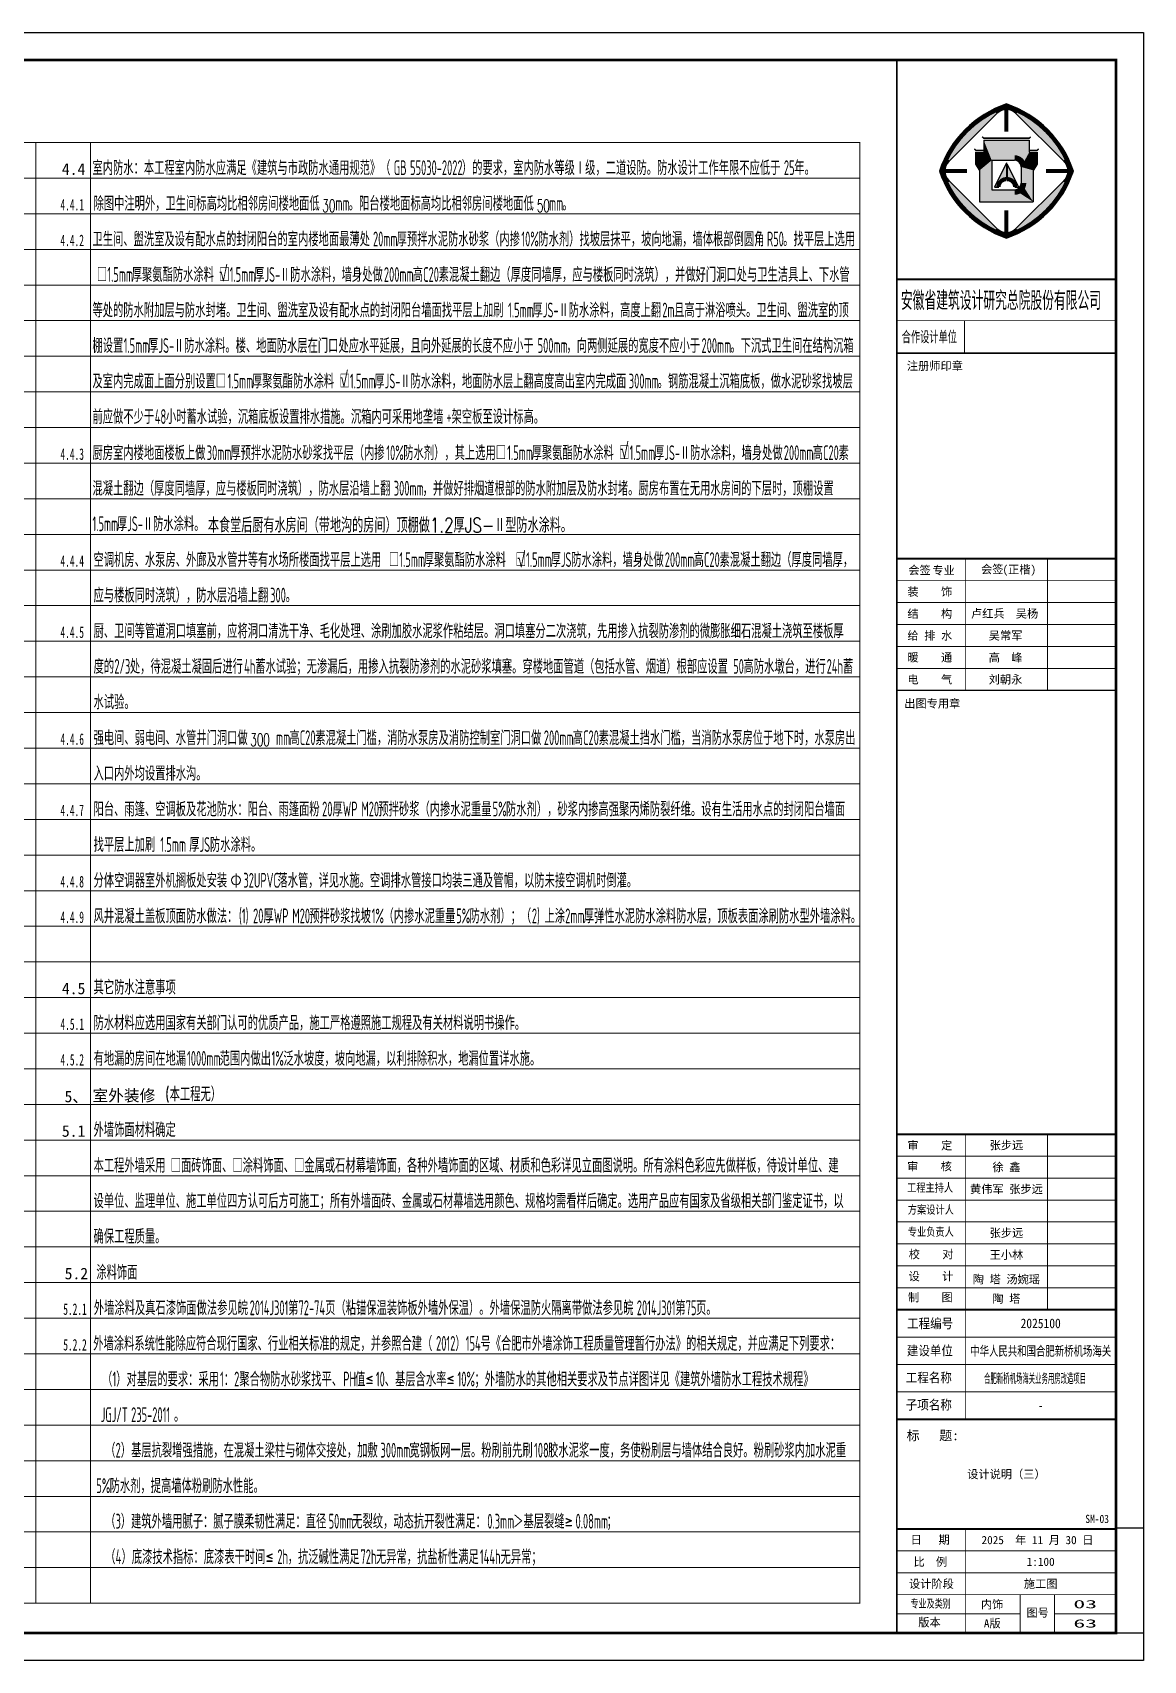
# Model space of a CAD drawing. Header units: millimetres. Extents: x -205444 to 751307, y 179719 to 310340.
# Drawn here: x 152715 to 193256, y 200444 to 259844 of the extents above; entities that cross this region are included whole.
import ezdxf
from ezdxf.enums import TextEntityAlignment as Align

# ---------------------------------------------------------------- set-up
doc = ezdxf.new("R2010")
doc.units = ezdxf.units.MM
doc.header["$LTSCALE"] = 1000
doc.layers.get('0').update_dxf_attribs({"linetype": 'CONTINUOUS'})
for name, color, linetype in [('4', 4, 'CONTINUOUS'), ('BZ_标准图框', 7, 'CONTINUOUS'), ('PUB_TEXT', 7, 'CONTINUOUS'), ('TEXT', 6, 'CONTINUOUS'), ('VHSoft_boundary', 7, 'CONTINUOUS'), ('项目信息', 220, 'CONTINUOUS'), ('项目数据', 200, 'CONTINUOUS')]:
    doc.layers.add(name, color=color, linetype=linetype)
doc.layers.add('L-说明', color=55, linetype='CONTINUOUS', lineweight=13)
doc.layers.add('LS-说明分割', color=157, linetype='CONTINUOUS', lineweight=9)
doc.layers.add('VHSoft_barcode', color=7, linetype='CONTINUOUS', plot=False)
doc.styles.add('HT', font='simhei.ttf')
doc.styles.add('hz', font='simplex.shx', dxfattribs={"width": 0.8, "height": 300, "bigfont": 'hztxt.shx'})
doc.styles.get("Standard").update_dxf_attribs({"font": 'GBENOR', "bigfont": 'GBCBIG.shx'})

# ---------------------------------------------------------------- blocks, each defined once
blk = doc.blocks.new('HB')
at = {"color": 7, "const_width": 113}
for points in [[(7139, 8048, 0.202274), (6580, 7812)], [(7139, 8047, 0.202274), (6580, 7811)], [(7139, 8048, -0.202274), (7699, 7812)], [(7139, 8047, -0.202274), (7699, 7811)]]:
    blk.add_lwpolyline(points, format="xyb", dxfattribs=at)
at = {"color": 7}
for centre in [(7139, 7267), (7139, 7267), (7139, 7267), (7139, 7266), (7139, 7266), (7139, 7266)]:
    blk.add_arc(centre, 725, 45, 135, dxfattribs=at)
at = {"layer": 'TEXT', "color": 7}
for p, q in [((7139, 6842), (7139, 8292)), ((7139, 6841), (7139, 8291)), ((6627, 7779), (4028, 5181)), ((6627, 7779), (4028, 5181)), ((4028, 5181), (6627, 7779)), ((4028, 5180), (6627, 7778)), ((6627, 7778), (4028, 5180)), ((6627, 7778), (4028, 5180)), ((10250, 5181), (7651, 7779)), ((7651, 7779), (10250, 5181)), ((7651, 7778), (10250, 5180)), ((10250, 5180), (7651, 7778)), ((5907, 6335), (8371, 6335)), ((5907, 6335), (5907, 5683)), ((5907, 6334), (8371, 6334)), ((5907, 6334), (5907, 5682)), ((8371, 6335), (8371, 5683)), ((8371, 6334), (8371, 5682)), ((5472, 5683), (5907, 5683)), ((5472, 5683), (5472, 5031)), ((5472, 5682), (5907, 5682)), ((5472, 5682), (5472, 5030)), ((8371, 5683), (8806, 5683)), ((8371, 5682), (8806, 5682)), ((8806, 5683), (8806, 5031)), ((8806, 5682), (8806, 5030)), ((3516, 4669), (4965, 4669)), ((3516, 4668), (4965, 4668)), ((5472, 5031), (5690, 4705)), ((5472, 5030), (5690, 4704)), ((5690, 4705), (5690, 3002)), ((5690, 4704), (5690, 3001)), ((6342, 5248), (7574, 5248)), ((6342, 5248), (6342, 3654)), ((6342, 5247), (7574, 5247)), ((6342, 5247), (6342, 3653)), ((7139, 5103), (6487, 3799)), ((7139, 5102), (6487, 3798)), ((7139, 5103), (7139, 4207)), ((7139, 5102), (7139, 4206)), ((7175, 5031), (7791, 3799)), ((7175, 5031), (7175, 4159)), ((7175, 5030), (7791, 3798)), ((7175, 5030), (7175, 4158)), ((7936, 4886), (7936, 4017)), ((7936, 4885), (7936, 4015)), ((8806, 5031), (8588, 4705)), ((8806, 5030), (8588, 4704)), ((8588, 4705), (8588, 3002)), ((8588, 4704), (8588, 3001)), ((9313, 4669), (10762, 4669)), ((9313, 4668), (10762, 4668)), ((4028, 4156), (6627, 1558)), ((6627, 1558), (4028, 4156)), ((6627, 1557), (4028, 4155)), ((4028, 4155), (6627, 1557)), ((6342, 3654), (7574, 3654)), ((6342, 3653), (7574, 3653)), ((6487, 3799), (6731, 3799)), ((6487, 3798), (6731, 3798)), ((7583, 3799), (7791, 3799)), ((7583, 3798), (7791, 3798)), ((7651, 1558), (10250, 4156)), ((7651, 1557), (10250, 4155)), ((5690, 3002), (8588, 3002)), ((5690, 3001), (8588, 3001)), ((7139, 2495), (7139, 1046)), ((7139, 2494), (7139, 1045))]:
    blk.add_line(p, q, dxfattribs=at)
for points, const_width in [([(7167, 8189, 0.235887), (3616, 4634)], 213), ([(7167, 8188, 0.235887), (3616, 4633)], 213), ([(7111, 8189, -0.235887), (10662, 4634)], 213), ([(7111, 8188, -0.235887), (10662, 4633)], 213), ([(3777, 4717, -0.202274), (4018, 5274)], 113), ([(3777, 4716, -0.202274), (4018, 5273)], 113), ([(8072, 4886, 0.414214), (7574, 5384)], 272), ([(8072, 4885, 0.414214), (7574, 5383)], 272), ([(10501, 4717, 0.202274), (10260, 5274)], 113), ([(10501, 4716, 0.202274), (10260, 5273)], 113), ([(7167, 1148, -0.235887), (3616, 4704)], 213), ([(7167, 1147, -0.235887), (3616, 4703)], 213), ([(3777, 4620, 0.202274), (4018, 4063)], 113), ([(3777, 4619, 0.202274), (4018, 4062)], 113), ([(7111, 1148, 0.235887), (10662, 4704)], 213), ([(7111, 1147, 0.235887), (10662, 4703)], 213), ([(10501, 4620, -0.202274), (10260, 4063)], 113), ([(10501, 4619, -0.202274), (10260, 4062)], 113), ([(6686, 3799, -0.414214), (7139, 4252)], 181), ([(6686, 3798, -0.414214), (7139, 4251)], 181), ([(6731, 3799, -0.414214), (7139, 4207)], 181), ([(6731, 3798, -0.414214), (7139, 4206)], 181), ([(7628, 3799, 0.414214), (7175, 4252)], 181), ([(7628, 3798, 0.414214), (7175, 4251)], 181), ([(7583, 3799, 0.414214), (7175, 4207)], 181), ([(7583, 3798, 0.414214), (7175, 4206)], 181), ([(7574, 3518, 0.414214), (8072, 4017)], 272), ([(7574, 3517, 0.414214), (8072, 4015)], 272), ([(7139, 1289, -0.202274), (6580, 1525)], 113), ([(7139, 1288, -0.202274), (6580, 1524)], 113), ([(7139, 1289, 0.202274), (7699, 1525)], 113), ([(7139, 1288, 0.202274), (7699, 1524)], 113)]:
    blk.add_lwpolyline(points, format="xyb", dxfattribs=dict(at, const_width=const_width))
for points, const_width in [([(7139, 8248), (7139, 6799)], 217), ([(7139, 8247), (7139, 6798)], 217), ([(5830, 6521), (5907, 6444), (8371, 6444), (8448, 6521)], 72.5), ([(5830, 6520), (5907, 6443), (8371, 6443), (8448, 6520)], 72.5), ([(5396, 5869), (5472, 5792), (5907, 5792)], 72.5), ([(5396, 5868), (5472, 5791), (5907, 5791)], 72.5), ([(8371, 5792), (8806, 5792), (8882, 5869)], 72.5), ([(8371, 5791), (8806, 5791), (8882, 5868)], 72.5), ([(3560, 4669), (5009, 4669)], 217), ([(3560, 4668), (5009, 4668)], 217), ([(10719, 4669), (9269, 4669)], 217), ([(10719, 4668), (9269, 4668)], 217), ([(7139, 1089), (7139, 2538)], 217), ([(7139, 1088), (7139, 2537)], 217)]:
    blk.add_lwpolyline(points, dxfattribs=dict(at, const_width=const_width))
for centre, radius, start, end in [((8951, 2857), 5728, 108.43495, 161.56505), ((8951, 2857), 5728, 108.43495, 161.56505), ((8951, 2857), 5728, 108.43495, 161.56505), ((8951, 2856), 5728, 108.43495, 161.56505), ((8951, 2856), 5728, 108.43495, 161.56505), ((8951, 2856), 5728, 108.43495, 161.56505), ((5328, 2857), 5728, 18.43495, 71.56505), ((5328, 2857), 5728, 18.43495, 71.56505), ((5328, 2856), 5728, 18.43495, 71.56505), ((5328, 2856), 5728, 18.43495, 71.56505), ((8951, 6480), 5728, 198.43495, 251.56505), ((8951, 6480), 5728, 198.43495, 251.56505), ((8951, 6479), 5728, 198.43495, 251.56505), ((8951, 6479), 5728, 198.43495, 251.56505), ((4541, 4669), 725, 135, 225), ((4541, 4669), 725, 135, 225), ((4541, 4669), 725, 135, 225), ((4541, 4669), 725, 135, 225), ((4541, 4668), 725, 135, 225), ((4541, 4668), 725, 135, 225), ((4541, 4668), 725, 135, 225), ((4541, 4668), 725, 135, 225), ((5328, 6480), 5728, 288.43495, 341.56505), ((5328, 6479), 5728, 288.43495, 341.56505), ((7574, 4886), 362, 0, 90), ((7574, 4885), 362, 0, 90), ((9737, 4669), 725, 315, 45), ((9737, 4669), 725, 315, 45), ((9737, 4668), 725, 315, 45), ((9737, 4668), 725, 315, 45), ((7574, 4017), 362, 270, 0), ((7574, 4015), 362, 270, 0), ((7139, 2070), 725, 225, 315), ((7139, 2070), 725, 225, 315), ((7139, 2069), 725, 225, 315), ((7139, 2069), 725, 225, 315)]:
    blk.add_arc(centre, radius, start, end, dxfattribs=at)
for points in [[(6662, 7812), (6076, 7812), (4028, 5181), (4028, 5788)], [(6662, 7811), (6076, 7811), (4028, 5180), (4028, 5787)], [(7616, 7812), (8202, 7812), (10250, 5181), (10250, 5788)], [(7616, 7811), (8202, 7811), (10250, 5180), (10250, 5787)], [(5907, 6335), (6342, 5248), (8371, 6335), (7574, 5248)], [(5907, 6335), (5907, 5683), (6342, 5248)], [(5907, 6334), (6342, 5247), (8371, 6334), (7574, 5247)], [(5907, 6334), (5907, 5682), (6342, 5247)], [(8371, 6335), (7667, 5375), (8371, 5683), (8037, 5070)], [(8371, 6334), (7667, 5374), (8371, 5682), (8037, 5069)], [(5472, 5683), (5907, 5683), (5472, 5031), (6342, 5248)], [(5472, 5682), (5907, 5682), (5472, 5030), (6342, 5247)], [(7936, 4886), (8588, 4705), (8371, 5683), (8806, 5031)], [(7936, 4885), (8588, 4704), (8371, 5682), (8806, 5030)], [(8371, 5683), (8806, 5683), (8806, 5031)], [(8371, 5682), (8806, 5682), (8806, 5030)], [(5472, 5031), (5690, 4705), (6342, 5248)], [(5472, 5030), (5690, 4704), (6342, 5247)], [(5690, 4705), (6342, 5248), (5690, 3002), (6342, 3654)], [(5690, 4704), (6342, 5247), (5690, 3001), (6342, 3653)], [(6686, 3799), (6487, 3799), (7139, 4252), (7139, 5103)], [(6686, 3798), (6487, 3798), (7139, 4251), (7139, 5102)], [(7791, 3799), (7628, 3799), (7175, 5031), (7175, 4252)], [(7791, 3798), (7628, 3798), (7175, 5030), (7175, 4251)], [(8588, 3002), (7936, 4017), (8588, 4705), (7936, 4886)], [(8588, 3001), (7936, 4015), (8588, 4704), (7936, 4885)], [(6662, 1525), (6076, 1525), (4028, 4156), (4028, 3550)], [(6662, 1524), (6076, 1524), (4028, 4155), (4028, 3549)], [(6342, 3654), (5690, 3002), (7574, 3654), (8588, 3002)], [(6342, 3653), (5690, 3001), (7574, 3653), (8588, 3001)], [(7616, 1525), (8202, 1525), (10250, 4156), (10250, 3550)], [(7616, 1524), (8202, 1524), (10250, 4155), (10250, 3549)], [(7741, 3547), (8043, 3850), (8588, 3002)], [(7741, 3546), (8043, 3849), (8588, 3001)]]:
    blk.add_solid(points, dxfattribs=at)
blk = doc.blocks.new('vhtemplate_标准图框_A1+0.5')
at = {"layer": 'BZ_标准图框'}
blk.add_lwpolyline([(210, 594), (1261, 594), (1261, 0), (210, 0)], close=True, dxfattribs=at)
at = {"layer": 'BZ_标准图框', "const_width": 1}
blk.add_lwpolyline([(1251, 10), (1251, 584), (235, 584), (235, 10)], close=True, dxfattribs=at)
at = {"layer": 'BZ_标准图框'}
for points, const_width in [([(1171, 10), (1171, 584)], 0.7), ([(1171, 504), (1251, 504)], 0.7), ([(1171, 489), (1251, 489)], 0.35), ([(1195.65, 476.8), (1195.65, 488.8)], 0.35), ([(1171, 477), (1251, 477)], 0.7), ([(1171, 402), (1251, 402)], 0.7), ([(1196, 402), (1196, 354)], 0.35), ([(1226, 402), (1226, 354)], 0.35), ([(1251, 394), (1171, 394)], 0.35), ([(1251, 386), (1171, 386)], 0.35), ([(1251, 378), (1171, 378)], 0.35), ([(1251, 370), (1171, 370)], 0.35), ([(1251, 362), (1171, 362)], 0.35), ([(1251, 354), (1171, 354)], 0.5), ([(1171, 192), (1251, 192)], 0.7), ([(1196, 88), (1196, 192)], 0.35), ([(1226, 127.99), (1226, 192)], 0.35), ([(1171, 184), (1251, 184)], 0.35), ([(1171, 176), (1251, 176)], 0.35), ([(1171, 168), (1251, 168)], 0.35), ([(1171, 160), (1251, 160)], 0.35), ([(1171, 152), (1251, 152)], 0.35), ([(1171, 144), (1251, 144)], 0.35), ([(1171, 136), (1251, 136)], 0.35), ([(1171, 136), (1251, 136)], 0.35), ([(1171, 128), (1251, 128)], 0.7), ([(1171, 118), (1251, 118)], 0.35), ([(1171, 108), (1251, 108)], 0.35), ([(1171, 98), (1251, 98)], 0.35), ([(1171, 88), (1251, 88)], 0.7), ([(1171, 48), (1251, 48)], 0.7), ([(1196, 24), (1196, 48)], 0.35), ([(1171, 40), (1251, 40)], 0.35), ([(1171, 32), (1251, 32)], 0.35), ([(1171, 24), (1251, 24)], 0.35), ([(1176, 24), (1246, 24)], 0.35), ([(1196, 10), (1196, 24)], 0.35), ([(1216, 10), (1216, 24)], 0.35), ([(1228.5, 10), (1228.5, 24)], 0.35), ([(1171, 17), (1216, 17)], 0.35), ([(1228.5, 17), (1251, 17)], 0.35)]:
    blk.add_lwpolyline(points, dxfattribs=dict(at, const_width=const_width))
at = {"layer": 'VHSoft_barcode'}
blk.add_lwpolyline([(1250.99, 10), (1250.99, 48.33), (1260.99, 48.33), (1260.99, 10)], close=True, dxfattribs=at)
at = {"layer": 'VHSoft_boundary'}
blk.add_lwpolyline([(210, 594), (1261, 594), (1261, 0), (210, 0)], close=True, dxfattribs=at)
at = {"layer": 'BZ_标准图框', "xscale": 0.0067500000000109, "yscale": 0.0067500000000109, "zscale": 0.0067500000000109}
blk.add_blockref('HB', (1162.82, 511.97), dxfattribs=at)
at = {"layer": 'BZ_标准图框', "style": 'HT'}
for s, height, width, p in [('安徽省建筑设计研究总院股份有限公司', 6, 0.525, (1172.49, 493.4)), ('合作设计单位', 4, 0.6, (1172.78, 481.01)), ('工程主持人', 3, 0.8, (1174.76, 171.01)), ('方案设计人', 3, 0.8, (1175.02, 162.98)), ('专业负责人', 3, 0.8, (1175.01, 154.91)), ('工程编号', 3.5, 0.88, (1174.75, 121.22)), ('建设单位', 3.5, 0.88, (1174.67, 111.31)), ('工程名称', 3.5, 0.88, (1174.27, 101.45)), ('子项名称', 3.5, 0.88, (1174.27, 91.54)), ('专业及类别', 3, 0.7, (1175.99, 19.25))]:
    blk.add_text(s, height=height, dxfattribs=dict(at, width=width)).set_placement(p)
for s, height, p in [('注册师印章', 3, (1174.66, 470.84)), ('会签', 3, (1175.21, 396.34)), ('专业', 3, (1183.96, 396.25)), ('会签', 3, (1201.73, 396.66)), ('(正楷)', 3, (1209.58, 396.57)), ('装    饰', 3, (1174.87, 388.45)), ('结    构', 3, (1174.87, 380.41)), ('卢红兵  吴杨', 3, (1198.06, 380.49)), ('给 排 水', 3, (1174.87, 372.45)), ('吴常军', 3, (1204.53, 372.47)), ('暖    通', 3, (1174.87, 364.47)), ('高  峰', 3, (1204.53, 364.45)), ('电    气', 3, (1174.87, 356.44)), ('刘朝永', 3, (1204.53, 356.44)), ('出图专用章', 3, (1173.71, 347.68)), ('审    定', 3, (1174.88, 186.42)), ('审    核', 3, (1174.75, 178.77)), ('校    对', 3, (1175.33, 146.68)), ('设    计', 3, (1175.28, 138.66)), ('制    图', 3, (1175.05, 130.97)), ('标   题:', 3.5, (1174.55, 80.35)), ('日   期', 3, (1176.02, 42.57)), ('2025  年 11 月 30 日', 3, (1201.92, 42.43)), ('比  例', 3, (1177.1, 34.47)), ('设计阶段', 3, (1175.41, 26.44)), ('内饰', 3, (1201.69, 18.95)), ('图号', 3, (1218.31, 15.95)), ('版本 ', 3, (1178.83, 12.39)), ('A版', 3, (1202.76, 12.03))]:
    blk.add_text(s, height=height, dxfattribs=at).set_placement(p)
for tag, p in [('审定', (1211, 186.49)), ('审核', (1211, 178.49)), ('工程主持人', (1211, 170.49)), ('专业负责人', (1211, 154.49)), ('校对', (1211, 146.49)), ('设计', (1211, 137.57)), ('制图', (1211, 130.49)), ('图名', (1211, 66.45)), ('1:100', (1223.5, 34.5)), ('设计阶段', (1223.5, 26.45))]:
    blk.add_attdef(tag, text='', height=3, dxfattribs=at).set_placement(p, align=Align.CENTER)
for tag, width, p in [('2025100', 0.88, (1223.5, 121.25)), ('合肥空港经济示范区管理办公室', 0.7, (1223.5, 111.19)), ('新桥机场海关业务用房改造项目设计总承包（2次）', 0.475, (1223.5, 101.2)), ('-', 0.7, (1223.5, 91.31))]:
    blk.add_attdef(tag, text='', height=3.5, dxfattribs=dict(at, width=width)).set_placement(p, align=Align.CENTER)
for tag, p, p2 in [('索引', (1239.79, 50.15), (1248.42, 50.15)), ('图号', (1235.44, 19.04), (1244.06, 19.04))]:
    blk.add_attdef(tag, text='', height=3, dxfattribs=at).set_placement(p, p2, align=Align.FIT)
at = {"layer": 'BZ_标准图框', "style": 'HT', "width": 0.666667}
blk.add_attdef('总图号', text='', height=3, dxfattribs=at).set_placement((1235.44, 12), (1244.06, 12), align=Align.FIT)

msp = doc.modelspace()

# ---------------------------------------------------------------- linework, layer by layer
at = {"layer": 'L-说明'}
msp.add_line((160140.3, 229155.4), (160140.3, 228642.4), dxfattribs=at)
msp.add_circle((160140.3, 228912.4), 162, dxfattribs=at)
at = {"layer": 'LS-说明分割'}
for p, q in [((182905.6, 255832.4), (92050.1, 255832.4)), ((152829.3, 202532.4), (152829.3, 255832.4)), ((154828.6, 202532.4), (154828.6, 255832.4)), ((182905.6, 254532.4), (92050.1, 254532.4)), ((182905.6, 253232.4), (92050.1, 253232.4)), ((182905.6, 251932.4), (92050.1, 251932.4)), ((182905.6, 250632.4), (92050.1, 250632.4)), ((182905.6, 249332.4), (92050.1, 249332.4)), ((182905.6, 248032.4), (92050.1, 248032.4)), ((182905.6, 246732.4), (92050.1, 246732.4)), ((182905.6, 245432.4), (92050.1, 245432.4)), ((182905.6, 244132.4), (92050.1, 244132.4)), ((182905.6, 242832.4), (92050.1, 242832.4)), ((182905.6, 241532.4), (92050.1, 241532.4)), ((182905.6, 240232.4), (92050.1, 240232.4)), ((182905.6, 238932.4), (92050.1, 238932.4)), ((182905.6, 237632.4), (92050.1, 237632.4)), ((182905.6, 236332.4), (92050.1, 236332.4)), ((182905.6, 235032.4), (92050.1, 235032.4)), ((182905.6, 233732.4), (92050.1, 233732.4)), ((182905.6, 232432.4), (92050.1, 232432.4)), ((182905.6, 231132.4), (92050.1, 231132.4)), ((182905.6, 229832.4), (92050.1, 229832.4)), ((182905.6, 228532.4), (92050.1, 228532.4)), ((182905.6, 227232.4), (92050.1, 227232.4)), ((182905.6, 225932.4), (92050.1, 225932.4)), ((182905.6, 224632.4), (92050.1, 224632.4)), ((182905.6, 223332.4), (92050.1, 223332.4)), ((182905.6, 222032.4), (92050.1, 222032.4)), ((182905.6, 220732.4), (92050.1, 220732.4)), ((182905.6, 219432.4), (92050.1, 219432.4)), ((182905.6, 218132.4), (92050.1, 218132.4)), ((182905.6, 216832.4), (92050.1, 216832.4)), ((182905.6, 215532.4), (92050.1, 215532.4)), ((182905.6, 214232.4), (92050.1, 214232.4)), ((182905.6, 212932.4), (92050.1, 212932.4)), ((182905.6, 211632.4), (92050.1, 211632.4)), ((182905.6, 210332.4), (92050.1, 210332.4)), ((182905.6, 209032.4), (92050.1, 209032.4)), ((182905.6, 207732.4), (92050.1, 207732.4)), ((182905.6, 206432.4), (92050.1, 206432.4)), ((182905.6, 205132.4), (92050.1, 205132.4)), ((182905.6, 205132.4), (92050.1, 205132.4)), ((182905.6, 203832.4), (92050.1, 203832.4)), ((182905.6, 202532.4), (92050.1, 202532.4))]:
    msp.add_line(p, q, dxfattribs=at)
at = {"layer": 'LS-说明分割', "const_width": 30}
msp.add_lwpolyline([(92050.1, 255832.4), (182905.6, 255832.4), (182905.6, 202532.4), (92050.1, 202532.4)], close=True, dxfattribs=at)

# ---------------------------------------------------------------- block references
ref = msp.add_blockref('vhtemplate_标准图框_A1+0.5', (67155.7, 200444.2), dxfattribs=dict(xscale=100, yscale=100, zscale=100))
ref.add_attrib('1:100', '1:100', dxfattribs={"layer": 'BZ_标准图框', "height": 300, "style": 'HT'}).set_placement((189505.7, 203894.2), align=Align.CENTER)
ref.add_attrib('设计阶段', '施工图', dxfattribs={"layer": 'BZ_标准图框', "height": 300, "style": 'HT'}).set_placement((189505.7, 203089.2), align=Align.CENTER)
ref.add_attrib('图名', '设计说明（三）', dxfattribs={"layer": 'BZ_标准图框', "height": 300, "style": 'HT'}).set_placement((188255.7, 207089.2), align=Align.CENTER)
ref.add_attrib('索引', 'SM-03', dxfattribs={"layer": 'BZ_标准图框', "height": 300, "style": 'HT', "width": 0.8}).set_placement((191134.5, 205458.9), (191997.4, 205458.9), align=Align.FIT)
ref.add_attrib('-', '-', dxfattribs={"layer": 'BZ_标准图框', "height": 350, "style": 'HT', "width": 0.7}).set_placement((189505.7, 209575.1), align=Align.CENTER)
ref.add_attrib('新桥机场海关业务用房改造项目设计总承包（2次）', '合肥新桥机场海关业务用房改造项目   ', dxfattribs={"layer": 'BZ_标准图框', "height": 350, "style": 'HT', "width": 0.475}).set_placement((189505.7, 210564.3), align=Align.CENTER)
ref.add_attrib('合肥空港经济示范区管理办公室', '中华人民共和国合肥新桥机场海关', dxfattribs={"layer": 'BZ_标准图框', "height": 350, "style": 'HT', "width": 0.7}).set_placement((189505.7, 211563.3), align=Align.CENTER)
ref.add_attrib('2025100', '2025100', dxfattribs={"layer": 'BZ_标准图框', "height": 350, "style": 'HT', "width": 0.88}).set_placement((189505.7, 212569.2), align=Align.CENTER)
ref.add_attrib('图号', '03', dxfattribs={"layer": 'BZ_标准图框', "height": 300, "style": 'HT', "width": 2}).set_placement((190699.2, 202348.4), (191562.1, 202348.4), align=Align.FIT)
ref.add_attrib('总图号', '63', dxfattribs={"layer": 'BZ_标准图框', "height": 300, "style": 'HT', "width": 2}).set_placement((190699.2, 201644.2), (191562.1, 201644.2), align=Align.FIT)
ref.add_attrib('制图', '陶 塔', dxfattribs={"layer": 'BZ_标准图框', "height": 300, "style": 'HT'}).set_placement((188255.7, 213493.4), align=Align.CENTER)
ref.add_attrib('设计', '陶 塔 汤婉瑶', dxfattribs={"layer": 'BZ_标准图框', "height": 300, "style": 'HT'}).set_placement((188255.7, 214201.7), align=Align.CENTER)
ref.add_attrib('校对', '王小林', dxfattribs={"layer": 'BZ_标准图框', "height": 300, "style": 'HT'}).set_placement((188255.7, 215093.4), align=Align.CENTER)
ref.add_attrib('专业负责人', '张步远', dxfattribs={"layer": 'BZ_标准图框', "height": 300, "style": 'HT'}).set_placement((188255.7, 215893), align=Align.CENTER)
ref.add_attrib('工程主持人', '黄伟军 张步远', dxfattribs={"layer": 'BZ_标准图框', "height": 300, "style": 'HT'}).set_placement((188255.7, 217493.4), align=Align.CENTER)
ref.add_attrib('审核', '徐 鑫', dxfattribs={"layer": 'BZ_标准图框', "height": 300, "style": 'HT'}).set_placement((188255.7, 218293.4), align=Align.CENTER)
ref.add_attrib('审定', '张步远', dxfattribs={"layer": 'BZ_标准图框', "height": 300, "style": 'HT'}).set_placement((188255.7, 219093.4), align=Align.CENTER)

# ---------------------------------------------------------------- texts
at = {"style": 'HT'}
for s, p in [('4.4', (153784.6, 254652.4)), ('4.5', (153784.6, 224752.4)), ('5.1', (153784.6, 219552.4)), ('5.2', (153886.1, 214352.4))]:
    msp.add_text(s, height=420, dxfattribs=at).set_placement(p)
at = {"layer": '4', "style": 'HT'}
for s, p in [('5、', (153881.3, 220812.1)), ('室外装修', (154903.6, 220846.6))]:
    msp.add_text(s, height=420, dxfattribs=at).set_placement(p)
at = {"layer": 'L-说明', "style": 'HT', "width": 0.6}
for s, p in [('4.4.1', (153734.6, 253352.4)), ('4.4.2', (153734.6, 252052.4)), ('4.4.3', (153734.6, 244252.4)), ('4.4.4', (153734.6, 240352.4)), ('4.4.5', (153734.6, 237752.4)), ('4.4.6', (153734.6, 233852.4)), ('4.4.7', (153734.6, 231252.4)), ('4.4.8', (153734.6, 228652.4)), ('4.4.9', (153734.6, 227352.4)), ('4.5.1', (153734.6, 223452.4)), ('4.5.2', (153734.6, 222152.4)), ('5.2.1', (153836.1, 213052.4)), ('5.2.2', (153836.1, 211752.4))]:
    msp.add_text(s, height=420, dxfattribs=at).set_placement(p)
at = {"layer": 'L-说明'}
for s, height, p in [('除图中注明外，卫生间标高均比相邻房间楼地面低', 520.851, (154941.4, 253342.4)), ('。阳台楼地面标高均比相邻房间楼地面低', 520.851, (164254.7, 253342.4)), ('。', 520.9, (172051.3, 253342.4)), ('卫生间、盥洗室及设有配水点的封闭阳台的室内楼地面最薄处', 520.851, (154902, 252042.4)), ('厚预拌水泥防水砂浆（内掺', 520.851, (166003, 252042.4)), ('防水剂）找坡层抹平，坡向地漏，墙体根部倒圆角', 520.851, (171173.8, 252042.4)), ('。找平层上选用', 520.85, (180109.1, 252042.4)), ('□', 520.9, (155064, 250746.4)), ('厚聚氨酯防水涂料', 520.85, (156334.2, 250746.4)), ('□', 520.9, (159529.3, 250746.4)), ('厚', 520.9, (160799.5, 250746.4)), ('Ⅱ防水涂料，墙身处做', 520.85, (161745.6, 250746.4)), ('高', 520.9, (166590.1, 250746.4)), ('素混凝土翻边（厚度同墙厚，应与楼板同时浇筑），并做好门洞口处与卫生洁具上、下水管', 520.851, (167536.3, 250746.4)), ('等处的防水附加层与防水封堵。卫生间、盥洗室及设有配水点的封闭阳台墙面找平层上加刷', 520.851, (154902, 249450.4)), ('厚', 520.9, (170959, 249450.4)), ('Ⅱ防水涂料，高度上翻', 520.85, (171905.1, 249450.4)), ('且高于淋浴喷头。卫生间、盥洗室的顶', 520.851, (176128.6, 249450.4)), ('棚设置', 520.85, (154902, 248154.4)), ('厚', 520.9, (156930.4, 248154.4)), ('Ⅱ防水涂料。楼、地面防水层在门口处应水平延展，且向外延展的长度不应小于', 520.851, (157876.6, 248154.4)), ('，向两侧延展的宽度不应小于', 520.851, (172199.8, 248154.4)), ('。下沉式卫生间在结构沉箱', 520.851, (178181.7, 248154.4)), ('及室内完成面上面分别设置□', 520.851, (154902, 246858.4)), ('厚聚氨酯防水涂料', 520.85, (160721.9, 246858.4)), ('□', 520.9, (163917.1, 246858.4)), ('厚', 520.9, (165187.3, 246858.4)), ('Ⅱ防水涂料，地面防水层上翻高度高出室内完成面', 520.851, (166133.4, 246858.4)), ('。钢筋混凝土沉箱底板，做水泥砂浆找坡层', 520.851, (175527.7, 246858.4)), ('前应做不少于', 520.85, (154902, 245562.4)), ('小时蓄水试验，沉箱底板设置排水措施。沉箱内可采用地垄墙', 520.851, (157581.9, 245562.4)), ('架空板至设计标高。', 520.85, (168007.9, 245562.4)), ('厨房室内楼地面楼板上做', 520.851, (154902, 244242.4)), ('厚预拌水泥防水砂浆找平层（内掺', 520.851, (159936.6, 244242.4)), ('防水剂），其上选用□', 520.85, (166244.9, 244242.4)), ('厚聚氨酯防水涂料', 520.85, (170927.4, 244242.4)), ('□', 520.9, (174122.6, 244242.4)), ('厚', 520.9, (175392.7, 244242.4)), ('Ⅱ防水涂料，墙身处做', 520.85, (176338.9, 244242.4)), ('高', 520.9, (181183.3, 244242.4)), ('素', 520.9, (182129.5, 244242.4)), ('混凝土翻边（厚度同墙厚，应与楼板同时浇筑），防水层沿墙上翻', 520.851, (154902, 242946.4)), ('，并做好排烟道根部的防水附加层及防水封堵。厨房布置在无用水房间的下层时，顶棚设置', 520.851, (166950.3, 242946.4)), ('厚', 520.9, (155793, 241650.4)), ('Ⅱ防水涂料。', 520.85, (156739.2, 241650.4)), ('空调机房、水泵房、外廊及水管井等有水场所楼面找平层上选用', 520.851, (154941.4, 240342.4)), ('□', 520.9, (165719.6, 240342.4)), ('厚聚氨酯防水涂料', 520.85, (166989.7, 240342.4)), ('□', 520.9, (170346.9, 240342.4)), ('厚', 520.9, (171617, 240342.4)), ('防水涂料，墙身处做', 520.85, (172374.2, 240342.4)), ('高', 520.9, (176839.5, 240342.4)), ('素混凝土翻边（厚度同墙厚，', 520.851, (177785.7, 240342.4)), ('应与楼板同时浇筑），防水层沿墙上翻', 520.851, (154941.4, 239046.4)), ('。', 520.9, (161953.9, 239046.4)), ('厨、卫间等管道洞口填塞前，应将洞口清洗干净、毛化处理、涂刷加胶水泥浆作粘结层。洞口填塞分二次浇筑，先用掺入抗裂防渗剂的微膨胀细石混凝土浇筑至楼板厚', 520.851, (154941.4, 237742.4)), ('度的', 520.85, (154941.4, 236446.4)), ('处，待混凝土凝固后进行', 520.851, (156266.7, 236446.4)), ('蓄水试验；无渗漏后，用掺入抗裂防渗剂的水泥砂浆填塞。穿楼地面管道（包括水管、烟道）根部应设置', 520.851, (160842.3, 236446.4)), ('高防水墩台，进行', 520.85, (178661.2, 236446.4)), ('蓄', 520.9, (182288.4, 236446.4)), ('水试验。', 520.85, (154941.4, 235150.4)), ('强电间、弱电间、水管井门洞口做', 520.851, (154941.4, 233842.4)), ('高', 520.9, (162086.6, 233842.4)), ('素混凝土门槛，消防水泵房及消防控制室门洞口做', 520.851, (163032.8, 233842.4)), ('高', 520.9, (172427, 233842.4)), ('素混凝土挡水门槛，当消防水泵房位于地下时，水泵房出', 520.851, (173373.2, 233842.4)), ('入口内外均设置排水沟。', 520.851, (154941.4, 232546.4)), ('阳台、雨篷、空调板及花池防水：阳台、雨篷面粉', 520.851, (154941.4, 231242.4)), ('厚', 520.9, (163660.7, 231242.4)), ('预拌砂浆（内掺水泥重量', 520.851, (165335.8, 231242.4)), ('防水剂），砂浆内掺高强聚丙烯防裂纤维。设有生活用水点的封闭阳台墙面', 520.851, (169992.4, 231242.4)), ('找平层上加刷', 520.85, (154941.4, 229946.4)), ('厚', 520.9, (158431.3, 229946.4)), ('防水涂料。', 520.85, (159188.4, 229946.4)), ('分体空调器室外机搁板处安装', 520.851, (154941.4, 228642.4)), ('落水管，详见水施。空调排水管接口均装三通及管帽，以防未接空调机时倒灌。', 520.851, (161652.3, 228642.4)), ('风井混凝土盖板顶面防水做法：', 520.851, (154941.4, 227342.4)), ('厚', 520.9, (161140.5, 227342.4)), ('预拌砂浆找坡', 520.85, (162815.6, 227342.4)), ('（内掺水泥重量', 520.85, (165522.5, 227342.4)), ('防水剂）；（', 520.85, (168662.6, 227342.4)), ('上涂', 520.85, (171396.4, 227342.4)), ('厚弹性水泥防水涂料防水层，顶板表面涂刷防水型外墙涂料。', 520.851, (172829.7, 227342.4)), ('防水材料应选用国家有关部门认可的优质产品，施工严格遵照施工规程及有关材料说明书操作。', 520.851, (154941.4, 223442.4)), ('有地漏的房间在地漏', 520.85, (154941.4, 222142.4)), ('范围内做出', 520.85, (159541.7, 222142.4)), ('泛水坡度，坡向地漏，以利排除积水，地漏位置详水施。', 520.851, (161869.5, 222142.4)), ('本工程外墙采用', 520.85, (154941.4, 218242.4)), ('□面砖饰面、□涂料饰面、□金属或石材幕墙饰面，各种外墙饰面的区域、材质和色彩详见立面图说明。所有涂料色彩应先做样板，待设计单位、建', 520.851, (157757.4, 218242.4)), ('设单位、监理单位、施工单位四方认可后方可施工；所有外墙面砖、金属或石材幕墙选用颜色、规格均需看样后确定。选用产品应有国家及省级相关部门鉴定证书，以', 520.851, (154941.4, 216946.4)), ('确保工程质量。', 520.85, (154941.4, 215650.4)), ('外墙涂料及真石漆饰面做法参见皖', 520.851, (154950.7, 213042.4)), ('第', 520.9, (162041.9, 213042.4)), ('页（粘锚保温装饰板外墙外保温）。外墙保温防火隔离带做法参见皖', 520.851, (163393.1, 213042.4)), ('第', 520.9, (176171.5, 213042.4)), ('页。', 520.85, (176928.7, 213042.4)), ('外墙涂料系统性能除应符合现行国家、行业相关标准的规定，并参照合建（', 520.851, (154929.9, 211742.4)), ('）', 520.9, (168143.8, 211742.4)), ('号《合肥市外墙涂饰工程质量管理暂行办法》的相关规定，并应满足下列要求：', 520.851, (169063, 211742.4)), ('（', 520.9, (155253.9, 210442.4)), ('）对基层的要求：采用', 520.85, (155768.1, 210442.4)), ('：', 520.9, (159694.6, 210442.4)), ('聚合物防水砂浆找平、', 520.85, (160262.7, 210442.4)), ('值≤', 520.85, (164486.2, 210442.4)), ('、基层含水率≤', 520.85, (165568.5, 210442.4)), ('；外墙防水的其他相关要求及节点详图详见《建筑外墙防水工程技术规程》', 520.851, (168843.5, 210442.4)), ('。', 520.9, (157877.9, 209142.4)), ('（', 520.9, (155366.9, 207846.4)), ('）基层抗裂增强措施，在混凝土梁柱与砌体交接处，加敷', 520.851, (155935.1, 207846.4)), ('宽钢板网一层。粉刷前先刷', 520.851, (166466.8, 207846.4)), ('胶水泥浆一度，务使粉刷层与墙体结合良好。粉刷砂浆内加水泥重', 520.851, (171529.6, 207846.4)), ('防水剂，提高墙体粉刷防水性能。', 520.851, (155528.9, 206550.4)), ('（', 520.9, (155366.9, 205254.4)), ('）建筑外墙用腻子：腻子膜柔韧性满足：直径', 520.851, (155935.1, 205254.4)), ('无裂纹，动态抗开裂性满足：', 520.851, (164382.1, 205254.4)), ('＞基层裂缝≥', 520.85, (170256, 205254.4)), ('；', 520.9, (173664.9, 205254.4)), ('（', 520.9, (155366.9, 203958.4)), ('）底漆技术指标：底漆表干时间≤', 520.851, (155962.1, 203958.4)), ('，抗泛碱性满足', 520.85, (162027.3, 203958.4)), ('无异常，抗盐析性满足', 520.85, (165248.4, 203958.4)), ('无异常；', 520.85, (169795.9, 203958.4))]:
    msp.add_text(s, height=height, dxfattribs=at).set_placement(p)
at = {"layer": 'L-说明', "width": 0.6}
for s, p in [('mm', (163768.7, 253342.4)), ('mm', (171565.3, 253342.4)), ('20mm', (165139, 252042.4)), ('10%', (170552.8, 252042.4)), ('R50', (179515.1, 252042.4)), ('1.5mm', (155443.2, 250746.4)), ('1.5mm', (159908.5, 250746.4)), ('JS-', (161178.6, 250746.4)), ('200mm', (165537.1, 250746.4)), ('C20', (166969.3, 250746.4)), ('1.5mm', (170068, 249450.4)), ('JS-', (171338.1, 249450.4)), ('2m', (175696.6, 249450.4)), ('1.5mm', (156039.4, 248154.4)), ('JS-', (157309.6, 248154.4)), ('500mm', (171146.8, 248154.4)), ('200mm', (177128.7, 248154.4)), ('1.5mm', (159830.9, 246858.4)), ('1.5mm', (164296.3, 246858.4)), ('JS-', (165566.4, 246858.4)), ('300mm', (174474.7, 246858.4)), ('48', (157176.9, 245562.4)), ('+', (167818.9, 245562.4)), ('30mm', (159072.6, 244242.4)), ('10%', (165623.9, 244242.4)), ('1.5mm', (170036.4, 244242.4)), ('1.5mm', (174501.7, 244242.4)), ('JS-', (175771.9, 244242.4)), ('200mm', (180130.3, 244242.4)), ('C20', (181562.5, 244242.4)), ('300mm', (165897.3, 242946.4)), ('1.5mm', (154902, 241650.4)), ('JS-', (156172.2, 241650.4)), ('1.5mm', (166098.7, 240342.4)), ('1.5mm', (170726, 240342.4)), ('JS', (171996.2, 240342.4)), ('200mm', (175786.5, 240342.4)), ('C20', (177218.7, 240342.4)), ('300', (161386.9, 239046.4)), ('2/3', (155699.7, 236446.4)), ('4h', (160437.3, 236446.4)), ('50', (178283.2, 236446.4)), ('24h', (181694.4, 236446.4)), ('mm', (161600.6, 233842.4)), ('C20', (162465.8, 233842.4)), ('200mm', (171374, 233842.4)), ('C20', (172806.2, 233842.4)), ('20', (163282.7, 231242.4)), ('WP', (164039.8, 231242.4)), ('M20', (164714.8, 231242.4)), ('5%', (169506.4, 231242.4)), ('1.5mm', (157378.3, 229946.4)), ('JS', (158810.4, 229946.4)), ('32UPVC', (160410.3, 228642.4)), ('(1)', (160249.5, 227342.4)), ('20', (160762.5, 227342.4)), ('WP', (161519.6, 227342.4)), ('M20', (162194.6, 227342.4)), ('1%', (165090.5, 227342.4)), ('5%', (168176.6, 227342.4)), ('2)', (170937.4, 227342.4)), ('2mm', (172154.7, 227342.4)), ('1000mm', (158353.7, 222142.4)), ('1%', (161437.5, 222142.4)), ('2014J301', (160637.9, 213042.4)), ('72-74', (162421.1, 213042.4)), ('2014J301', (174767.5, 213042.4)), ('75', (176550.7, 213042.4)), ('2012', (167441.8, 211742.4)), ('154', (168523, 211742.4)), ('1', (155633.1, 210442.4)), ('1', (159559.6, 210442.4)), ('2', (160073.7, 210442.4)), ('PH', (164054.2, 210442.4)), ('10', (165244.5, 210442.4)), ('10%', (168222.5, 210442.4)), ('JGJ/T', (155204.9, 209142.4)), ('235-2011', (156311.9, 209142.4)), ('2', (155746.1, 207846.4)), ('300mm', (165413.8, 207846.4)), ('108', (171016.6, 207846.4)), ('5%', (155042.9, 206550.4)), ('3', (155746.1, 205254.4)), ('50mm', (163518.1, 205254.4)), ('0.3mm', (169311, 205254.4)), ('0.08mm', (172530.9, 205254.4)), ('4', (155746.1, 203958.4)), ('2h', (161649.3, 203958.4)), ('72h', (164681.4, 203958.4)), ('144h', (169039.9, 203958.4))]:
    msp.add_text(s, height=540, dxfattribs=at).set_placement(p)
at = {"layer": 'L-说明', "color": 1}
msp.add_text('(本工程无）', height=520.85, dxfattribs=at).set_placement((157553.4, 220844.6))
at = {"layer": 'PUB_TEXT'}
for s, height, p in [('室内防水：本工程室内防水应满足《建筑与市政防水通用规范》（', 520.851, (154902, 254642.4)), ('）的要求，室内防水等级Ⅰ级，二道设防。防水设计工作年限不应低于', 520.851, (168381.3, 254642.4)), ('年。', 520.85, (180512.9, 254642.4)), ('其它防水注意事项', 520.85, (154941.4, 224742.4)), ('外墙饰面材料确定', 520.85, (154941.4, 219542.4)), ('涂料饰面', 520.85, (155042.9, 214342.4))]:
    msp.add_text(s, height=height, dxfattribs=at).set_placement(p)
at = {"layer": 'PUB_TEXT', "width": 0.6}
for s, p in [('GB', (165897.3, 254642.4)), ('55030-2022', (166491.3, 254642.4)), ('25', (180134.9, 254642.4))]:
    msp.add_text(s, height=540, dxfattribs=at).set_placement(p)
at = {"layer": '项目信息', "style": 'hz', "width": 0.75}
msp.add_text('本食堂后厨有水房间（带地沟的房间）顶棚做1.2厚JS-Ⅱ型防水涂料。', height=540, dxfattribs=at).set_placement((159114.8, 241599.6))
at = {"layer": '项目数据', "style": 'hz'}
for s, height, width, p in [('30', 461.7, 0.6, (163290.8, 253294.3)), ('50', 461.7, 0.6, (171118.2, 253294.3)), ('√', 540, 0.75, (159532.1, 250776.1)), ('√', 540, 0.75, (163932.9, 246925.3)), ('√', 540, 0.75, (174169.1, 244316.9)), ('√', 540, 0.75, (170402.8, 240341.4)), ('300', 461.7, 0.6, (160662.6, 233805.6))]:
    msp.add_text(s, height=height, dxfattribs=dict(at, width=width)).set_placement(p)

doc.saveas('drawing.dxf')
